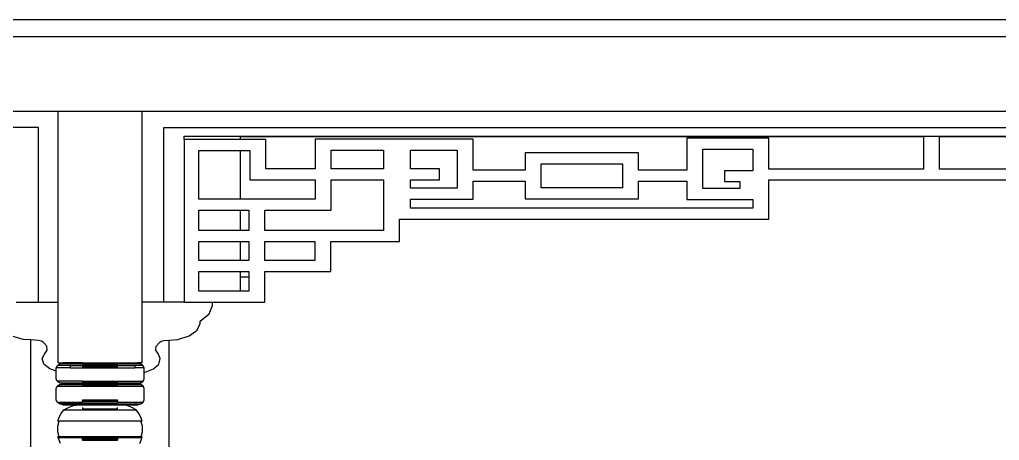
# Model space of a CAD drawing. Extents: x -24961 to 905641, y -154323 to 635957.
# Drawn here: x 423831 to 425929, y -140608 to -139708 of the extents above; entities that cross this region are included whole.
import ezdxf

# ---------------------------------------------------------------- set-up
doc = ezdxf.new("R2010")
doc.units = 0
doc.header["$LTSCALE"] = 1000
doc.header["$MEASUREMENT"] = 0
doc.layers.add('DOTE', color=1, linetype='Continuous')

msp = doc.modelspace()

# ---------------------------------------------------------------- linework, layer by layer
for p, q in [((428053.6, -139744.5), (402953.6, -139744.5)), ((423913.6, -139904.5), (421869.7, -139904.5)), ((423913.6, -140312.1), (423913.6, -139904.5)), ((424093.6, -139904.5), (423913.6, -139904.5)), ((424093.6, -140312.1), (424093.6, -139904.5)), ((425969.8, -139904.5), (424093.6, -139904.5)), ((423871.8, -139938.6), (421869.7, -139938.6)), ((423871.8, -140312.1), (423871.8, -139938.6)), ((424139.8, -139938.6), (425969.8, -139938.6)), ((424139.8, -140312.1), (424139.8, -139938.6)), ((424183.7, -139964.2), (424183.7, -139957.4)), ((424183.7, -139957.4), (424303.6, -139957.4)), ((424183.7, -139964.2), (424183.7, -140312.1)), ((424303.6, -139964.2), (424183.7, -139964.2)), ((424303.6, -139957.4), (425765.9, -139957.4)), ((424303.6, -139957.4), (424303.6, -139957.9)), ((424303.6, -139957.9), (425765.9, -139957.9)), ((424303.6, -139957.9), (424303.6, -139964.2)), ((424358.2, -139964.2), (424303.6, -139964.2)), ((424358.2, -140027.2), (424358.2, -139964.2)), ((424463.9, -139963.7), (424464, -140027.2)), ((424802.5, -139963.7), (424463.9, -139963.7)), ((424802.5, -140030.1), (424802.5, -139963.7)), ((425259.2, -139961.5), (425259.2, -140030.1)), ((425434.8, -139961.5), (425259.2, -139961.5)), ((425434.8, -140027.3), (425434.8, -139961.5)), ((425765.9, -139957.4), (425800.2, -139957.4)), ((425765.9, -139957.4), (425765.9, -139957.9)), ((425765.9, -139957.9), (425765.9, -140027.3)), ((425800.2, -139957.9), (425800.2, -139957.4)), ((425800.2, -139957.4), (425969.8, -139957.4)), ((425800.2, -139957.9), (426139.4, -139957.9)), ((425800.2, -140027.3), (425800.2, -139957.9)), ((424214.7, -140091.6), (424214.7, -139987.7)), ((424214.7, -139987.7), (424303.6, -139987.7)), ((424303.6, -139987.7), (424303.6, -140091.6)), ((424303.6, -139987.7), (424323.9, -139987.7)), ((424323.9, -139987.7), (424323.9, -140050.6)), ((424498.3, -139987.1), (424610, -139987.1)), ((424498.3, -140027.2), (424498.3, -139987.1)), ((424610, -139987.1), (424610, -140027.2)), ((424667.8, -139987.1), (424768.1, -139987.1)), ((424667.8, -140027.2), (424667.8, -139987.1)), ((424768.1, -139987.1), (424768.1, -140068.4)), ((424913.7, -139992.4), (424913.7, -140030.1)), ((425155.8, -139992.4), (424913.7, -139992.4)), ((425155.8, -140030.1), (425155.8, -139992.4)), ((425293.5, -139984.9), (425400.5, -139984.9)), ((425293.5, -140069), (425293.5, -139984.9)), ((425400.5, -139984.9), (425400.5, -140030.9)), ((424948, -140067.7), (424948, -140015.9)), ((424948, -140015.9), (425121.5, -140015.9)), ((425121.5, -140015.9), (425121.5, -140067.7)), ((424464, -140027.2), (424358.2, -140027.2)), ((424610, -140027.2), (424498.3, -140027.2)), ((424730.2, -140027.2), (424667.8, -140027.2)), ((424730.2, -140050.6), (424730.2, -140027.2)), ((424913.7, -140030.1), (424802.5, -140030.1)), ((425259.2, -140030.1), (425155.8, -140030.1)), ((425340.5, -140030.9), (425340.5, -140054.3)), ((425400.5, -140030.9), (425340.5, -140030.9)), ((425765.9, -140027.3), (425434.8, -140027.3)), ((425969.8, -140027.3), (425800.2, -140027.3)), ((424323.9, -140050.6), (424463.9, -140050.6)), ((424463.9, -140050.6), (424463.9, -140091.6)), ((424498.3, -140050.6), (424610, -140050.6)), ((424498.3, -140115), (424498.3, -140050.6)), ((424610, -140050.6), (424610, -140159)), ((424667.8, -140050.6), (424730.2, -140050.6)), ((424667.8, -140068.4), (424667.8, -140050.6)), ((424802.5, -140053.5), (424913.7, -140053.5)), ((424802.5, -140091.8), (424802.5, -140053.5)), ((424913.7, -140053.5), (424913.7, -140091.2)), ((425155.8, -140053.5), (425259.2, -140053.5)), ((425155.8, -140091.2), (425155.8, -140053.5)), ((425259.2, -140053.5), (425259.2, -140092.5)), ((425340.5, -140054.3), (425373.3, -140054.3)), ((425373.3, -140054.3), (425373.3, -140069)), ((425434.8, -140050.8), (425969.8, -140050.8)), ((425434.8, -140134.6), (425434.8, -140050.8)), ((424768.1, -140068.4), (424667.8, -140068.4)), ((425121.5, -140067.7), (424948, -140067.7)), ((425373.3, -140069), (425293.5, -140069)), ((424303.6, -140091.6), (424214.7, -140091.6)), ((424463.9, -140091.6), (424303.6, -140091.6)), ((424667.8, -140091.8), (424802.5, -140091.8)), ((424667.8, -140111.2), (424667.8, -140091.8)), ((424913.7, -140091.2), (425155.8, -140091.2)), ((425259.2, -140092.5), (425400.5, -140092.5)), ((425400.5, -140092.5), (425400.5, -140111.2)), ((424214.7, -140159), (424214.7, -140115)), ((424214.7, -140115), (424303.6, -140115)), ((424303.6, -140115), (424303.6, -140159)), ((424303.6, -140115), (424322.1, -140115)), ((424322.1, -140115), (424322.1, -140159)), ((424356.5, -140115), (424498.3, -140115)), ((424356.5, -140159), (424356.5, -140115)), ((425400.5, -140111.2), (424667.8, -140111.2)), ((424644.3, -140134.6), (425434.8, -140134.6)), ((424644.3, -140182.5), (424644.3, -140134.6)), ((424303.6, -140159), (424214.7, -140159)), ((424322.1, -140159), (424303.6, -140159)), ((424610, -140159), (424356.5, -140159)), ((424214.7, -140223.1), (424214.7, -140182.5)), ((424214.7, -140182.5), (424303.6, -140182.5)), ((424303.6, -140182.5), (424303.6, -140223.1)), ((424303.6, -140182.5), (424322.1, -140182.5)), ((424322.1, -140182.5), (424322.1, -140223.1)), ((424356.5, -140182.5), (424463.1, -140182.5)), ((424356.5, -140223.1), (424356.5, -140182.5)), ((424463.1, -140182.5), (424463.1, -140223.1)), ((424497.4, -140182.5), (424644.3, -140182.5)), ((424497.4, -140246.6), (424497.4, -140182.5)), ((424303.6, -140223.1), (424214.7, -140223.1)), ((424322.1, -140223.1), (424303.6, -140223.1)), ((424463.1, -140223.1), (424356.5, -140223.1)), ((424214.7, -140288.3), (424214.7, -140246.6)), ((424214.7, -140246.6), (424303.6, -140246.6)), ((424303.6, -140246.6), (424322.1, -140246.6)), ((424303.6, -140246.6), (424303.6, -140257.9)), ((424322.1, -140246.6), (424322.1, -140257.9)), ((424356.5, -140246.6), (424497.4, -140246.6)), ((424356.5, -140257.9), (424356.5, -140246.6)), ((424303.6, -140257.9), (424322.1, -140257.9)), ((424303.6, -140257.9), (424303.6, -140288.3)), ((424322.1, -140257.9), (424322.1, -140288.3)), ((424356.5, -140307.9), (424356.5, -140257.9)), ((424303.6, -140288.3), (424214.7, -140288.3)), ((424322.1, -140288.3), (424303.6, -140288.3)), ((423823.8, -140312.1), (423871.8, -140312.1)), ((423871.8, -140312.1), (423913.6, -140312.1)), ((423913.6, -140441.6), (423913.6, -140312.1)), ((424139.8, -140312.1), (424093.6, -140312.1)), ((424093.6, -140441.6), (424093.6, -140312.1)), ((424183.7, -140312.1), (424139.8, -140312.1)), ((424183.7, -140312.1), (424244.2, -140312.1)), ((424244.4, -140319.4), (424244.2, -140312.1)), ((424244.2, -140312.1), (424303.6, -140312.1)), ((424303.6, -140312.1), (424356.5, -140312.1)), ((424356.5, -140312.1), (424356.5, -140307.9)), ((424236.7, -140337.1), (424244.4, -140319.4)), ((424218, -140352.4), (424236.7, -140337.1)), ((424218.1, -140357.4), (424218, -140352.4)), ((424194.2, -140384), (424211.2, -140372)), ((424211.2, -140372), (424218.1, -140357.4)), ((423838.7, -140391.6), (423812.2, -140384)), ((423855.6, -140392.9), (423838.7, -140391.6)), ((423855.6, -140934.1), (423855.6, -140392.9)), ((423871.5, -140394.1), (423855.6, -140392.9)), ((423878.1, -140395.7), (423871.5, -140394.1)), ((423882.1, -140398), (423878.1, -140395.7)), ((424130.4, -140398), (424134, -140395.7)), ((424134, -140395.7), (424140.1, -140394.1)), ((424140.1, -140394.1), (424151.6, -140393.1)), ((424151.6, -140393.1), (424170, -140391.6)), ((424151.6, -140934.1), (424151.6, -140393.1)), ((424170, -140391.6), (424194.2, -140384)), ((423889.8, -140405.9), (423882.1, -140398)), ((423884.3, -140423), (423890.6, -140414.7)), ((423890.6, -140414.7), (423889.8, -140405.9)), ((424122.6, -140414.7), (424123.3, -140405.9)), ((424128.3, -140423), (424122.6, -140414.7)), ((424123.3, -140405.9), (424130.4, -140398)), ((423879.8, -140432.7), (423884.3, -140423)), ((423883.2, -140444.5), (423879.8, -140432.7)), ((424132.5, -140432.7), (424128.3, -140423)), ((424129.4, -140444.5), (424132.5, -140432.7)), ((423895.8, -140454.8), (423883.2, -140444.5)), ((423909.5, -140459.8), (423895.8, -140454.8)), ((423909.5, -140452.1), (423912.2, -140447.2)), ((423909.5, -140459.8), (423909.5, -140452.1)), ((423939.4, -140452.1), (423909.5, -140452.1)), ((423912.2, -140447.2), (423917.1, -140443.6)), ((423939.4, -140447.2), (423912.2, -140447.2)), ((423913.6, -140441.6), (423923.7, -140441.6)), ((423917.1, -140443.6), (423923.7, -140441.6)), ((423939.4, -140443.6), (423917.1, -140443.6)), ((423939.4, -140441.6), (423923.7, -140441.6)), ((423939.4, -140441.6), (423939.4, -140443.6)), ((423966.1, -140441.6), (423939.4, -140441.6)), ((423939.4, -140443.6), (423966.1, -140443.6)), ((423939.4, -140447.2), (423939.4, -140452.1)), ((423939.4, -140447.2), (423966.1, -140447.2)), ((423939.4, -140452.1), (423966.1, -140452.1)), ((423966.1, -140441.6), (423966.1, -140443.6)), ((423966.1, -140441.6), (424041.1, -140441.6)), ((423966.1, -140443.6), (424041.1, -140443.6)), ((423966.1, -140447.2), (423966.1, -140447.7)), ((424041.1, -140447.2), (423966.1, -140447.2)), ((423966.1, -140447.7), (424041.1, -140447.7)), ((423966.1, -140447.7), (423966.1, -140449.4)), ((423966.1, -140449.4), (424041.1, -140449.4)), ((423966.1, -140449.4), (423966.1, -140452.1)), ((423966.1, -140452.1), (424041.1, -140452.1)), ((424041.1, -140443.6), (424041.1, -140441.6)), ((424041.1, -140441.6), (424078, -140441.6)), ((424041.1, -140443.6), (424078, -140443.6)), ((424041.1, -140447.7), (424041.1, -140447.2)), ((424041.1, -140447.2), (424078, -140447.2)), ((424041.1, -140449.4), (424041.1, -140447.7)), ((424041.1, -140452.1), (424041.1, -140449.4)), ((424041.1, -140452.1), (424078, -140452.1)), ((424078, -140441.6), (424078, -140443.6)), ((424078, -140441.6), (424083.5, -140441.6)), ((424090.1, -140443.6), (424078, -140443.6)), ((424078, -140447.2), (424078, -140452.1)), ((424095, -140447.2), (424078, -140447.2)), ((424097.7, -140452.1), (424078, -140452.1)), ((424090.1, -140443.6), (424083.5, -140441.6)), ((424093.6, -140441.6), (424083.5, -140441.6)), ((424095, -140447.2), (424090.1, -140443.6)), ((424097.7, -140452.1), (424095, -140447.2)), ((424097.7, -140462.2), (424097.7, -140452.1)), ((424099.8, -140461.9), (424117.9, -140454.8)), ((424117.9, -140454.8), (424129.4, -140444.5)), ((423909.5, -140475.7), (423909.5, -140459.8)), ((423911.7, -140480.9), (423909.5, -140475.7)), ((424095.6, -140480.9), (424097.7, -140475.7)), ((424097.7, -140462.2), (424099.8, -140461.9)), ((424097.7, -140475.7), (424097.7, -140462.2)), ((423909.5, -140496.9), (423911.6, -140491.7)), ((423909.5, -140520.6), (423909.5, -140496.9)), ((423911.6, -140491.7), (423916.6, -140487.9)), ((423911.6, -140491.7), (423966.1, -140491.7)), ((423916.7, -140484.7), (423911.7, -140480.9)), ((423966.1, -140480.9), (423911.7, -140480.9)), ((423916.6, -140487.9), (423923.7, -140486.4)), ((423916.6, -140487.9), (423966.1, -140487.9)), ((423923.7, -140486.4), (423916.7, -140484.7)), ((423916.7, -140484.7), (423966.1, -140484.7)), ((423966.1, -140486.4), (423923.7, -140486.4)), ((423966.1, -140480.9), (423966.1, -140480.9)), ((423966.1, -140480.9), (424041.1, -140480.9)), ((423966.1, -140480.9), (423966.1, -140483.8)), ((423966.1, -140480.9), (424041.1, -140480.9)), ((423966.1, -140483.8), (424041.1, -140483.8)), ((423966.1, -140483.8), (423966.1, -140484.7)), ((423966.1, -140484.7), (424041.1, -140484.7)), ((423966.1, -140486.4), (423966.1, -140487.9)), ((424041.1, -140486.4), (423966.1, -140486.4)), ((423966.1, -140487.9), (423966.1, -140489.5)), ((423966.1, -140487.9), (424041.1, -140487.9)), ((423966.1, -140489.5), (424041.1, -140489.5)), ((423966.1, -140489.5), (423966.1, -140491.7)), ((423966.1, -140491.7), (424041.1, -140491.7)), ((424041.1, -140480.9), (424041.1, -140480.9)), ((424041.1, -140483.8), (424041.1, -140480.9)), ((424041.1, -140480.9), (424095.6, -140480.9)), ((424041.1, -140484.7), (424041.1, -140483.8)), ((424041.1, -140484.7), (424090.5, -140484.7)), ((424041.1, -140487.9), (424041.1, -140486.4)), ((424041.1, -140486.4), (424083.5, -140486.4)), ((424041.1, -140489.5), (424041.1, -140487.9)), ((424041.1, -140487.9), (424090.6, -140487.9)), ((424041.1, -140491.7), (424041.1, -140489.5)), ((424041.1, -140491.7), (424095.6, -140491.7)), ((424083.5, -140486.4), (424090.5, -140484.7)), ((424090.6, -140487.9), (424083.5, -140486.4)), ((424090.5, -140484.7), (424095.6, -140480.9)), ((424095.6, -140491.7), (424090.6, -140487.9)), ((424097.7, -140496.9), (424095.6, -140491.7)), ((424097.7, -140520.6), (424097.7, -140496.9)), ((423911.5, -140525.9), (423909.5, -140520.6)), ((423966.1, -140520.6), (423966.1, -140521)), ((423966.1, -140521), (424041.1, -140521)), ((423966.1, -140521), (423966.1, -140522)), ((423966.1, -140522), (424041.1, -140522)), ((423966.1, -140522), (423966.1, -140522.1)), ((423966.1, -140525.9), (423966.1, -140522.1)), ((423966.1, -140522.1), (424041.1, -140522.1)), ((424041.1, -140521), (424041.1, -140520.6)), ((424041.1, -140522), (424041.1, -140521)), ((424041.1, -140522.1), (424041.1, -140522)), ((424041.1, -140522.1), (424041.1, -140525.9)), ((424095.8, -140525.9), (424097.7, -140520.6)), ((423916.5, -140529.7), (423911.5, -140525.9)), ((423911.5, -140525.9), (423966.1, -140525.9)), ((423923.7, -140531.2), (423916.5, -140529.7)), ((423966.1, -140529.7), (423916.5, -140529.7)), ((423920.6, -140549.9), (423926.3, -140542.2)), ((423923.7, -140531.2), (423958, -140531.2)), ((423926.3, -140542.2), (423935.7, -140536.9)), ((423926.3, -140542.2), (423966.1, -140542.2)), ((423935.7, -140536.9), (423946.4, -140533.2)), ((423946.4, -140533.2), (423958, -140531.2)), ((423958, -140531.2), (423966.1, -140531.2)), ((424041.1, -140525.9), (423966.1, -140525.9)), ((423966.1, -140529.7), (423966.1, -140530.8)), ((424041.1, -140529.7), (423966.1, -140529.7)), ((423966.1, -140530.8), (424041.1, -140530.8)), ((423966.1, -140530.8), (423966.1, -140531.2)), ((423966.1, -140531.2), (423966.1, -140533.2)), ((423966.1, -140531.2), (424041.1, -140531.2)), ((423966.1, -140536.9), (423966.1, -140540.1)), ((423966.1, -140540.1), (424041.1, -140540.1)), ((423966.1, -140540.1), (423966.1, -140542.2)), ((423966.1, -140542.2), (424041.1, -140542.2)), ((424041.1, -140525.9), (424095.8, -140525.9)), ((424041.1, -140530.8), (424041.1, -140529.7)), ((424041.1, -140529.7), (424090.7, -140529.7)), ((424041.1, -140531.2), (424041.1, -140530.8)), ((424041.1, -140533.2), (424041.1, -140531.2)), ((424041.1, -140531.2), (424049.2, -140531.2)), ((424041.1, -140540.1), (424041.1, -140536.9)), ((424041.1, -140542.2), (424041.1, -140540.1)), ((424041.1, -140542.2), (424080.9, -140542.2)), ((424060.8, -140533.2), (424049.2, -140531.2)), ((424049.2, -140531.2), (424083.5, -140531.2)), ((424071.5, -140536.9), (424060.8, -140533.2)), ((424080.9, -140542.2), (424071.5, -140536.9)), ((424086.6, -140549.9), (424080.9, -140542.2)), ((424083.5, -140531.2), (424090.7, -140529.7)), ((424090.7, -140529.7), (424095.8, -140525.9)), ((423913.4, -140566.7), (423916.3, -140558.1)), ((423916.3, -140558.1), (423920.6, -140549.9)), ((424090.9, -140558.1), (424086.6, -140549.9)), ((424093.8, -140566.7), (424090.9, -140558.1)), ((423912.9, -140589.5), (423913.1, -140577)), ((423913.1, -140577), (423916.3, -140566.7)), ((423913.4, -140566.7), (423916.3, -140566.7)), ((424090.9, -140566.7), (423916.3, -140566.7)), ((424094.1, -140577), (424090.9, -140566.7)), ((424090.9, -140566.7), (424093.8, -140566.7)), ((424094.3, -140589.5), (424094.1, -140577)), ((423916, -140600.3), (423912.9, -140589.5)), ((423916, -140600.3), (423913.4, -140600.3)), ((423913.4, -140600.3), (423916.4, -140601.8)), ((423915.7, -140607.2), (423913.4, -140600.3)), ((423916.4, -140601.8), (423916, -140600.3)), ((424091.3, -140600.3), (423916, -140600.3)), ((423966.1, -140601.8), (423916.4, -140601.8)), ((423966.1, -140601.8), (423966.1, -140602.6)), ((424041.1, -140601.8), (423966.1, -140601.8)), ((423966.1, -140602.6), (424041.1, -140602.6)), ((423966.1, -140602.6), (424041.1, -140602.6)), ((423966.1, -140602.6), (423966.1, -140603.3)), ((423966.1, -140602.6), (423966.1, -140602.6)), ((423966.1, -140603.3), (424041.1, -140603.3)), ((423966.1, -140603.3), (423966.1, -140603.4)), ((423966.1, -140603.4), (424041.1, -140603.4)), ((423966.1, -140604.2), (423966.1, -140603.4)), ((423966.1, -140604.2), (424041.1, -140604.2)), ((423966.1, -140604.2), (423966.1, -140605.1)), ((423966.1, -140605.1), (424041.1, -140605.1)), ((423966.1, -140605.1), (423966.1, -140605.4)), ((423966.1, -140605.4), (424041.1, -140605.4)), ((423966.1, -140606), (423966.1, -140605.4)), ((423966.1, -140606), (424041.1, -140606)), ((423966.1, -140606.3), (423966.1, -140606)), ((424041.1, -140602.6), (424041.1, -140601.8)), ((424090.8, -140601.8), (424041.1, -140601.8)), ((424041.1, -140603.3), (424041.1, -140602.6)), ((424041.1, -140602.6), (424041.1, -140602.6)), ((424041.1, -140603.4), (424041.1, -140603.3)), ((424041.1, -140603.4), (424041.1, -140604.2)), ((424041.1, -140605.1), (424041.1, -140604.2)), ((424041.1, -140605.4), (424041.1, -140605.1)), ((424041.1, -140605.4), (424041.1, -140606)), ((424041.1, -140606), (424041.1, -140606.3)), ((424093.8, -140600.3), (424090.8, -140601.8)), ((424090.8, -140601.8), (424091.3, -140600.3)), ((424091.3, -140600.3), (424094.3, -140589.5)), ((424093.8, -140600.3), (424091.3, -140600.3)), ((424091.6, -140607.2), (424093.8, -140600.3)), ((423918.6, -140613.9), (423915.7, -140607.2)), ((423966.1, -140606.3), (424041.1, -140606.3)), ((423966.1, -140607), (423966.1, -140606.3)), ((423966.1, -140607), (424041.1, -140607)), ((423966.1, -140607.1), (423966.1, -140607)), ((423966.1, -140607.1), (424041.1, -140607.1)), ((423966.1, -140607.1), (423966.1, -140607.2)), ((424041.1, -140606.3), (424041.1, -140607)), ((424041.1, -140607), (424041.1, -140607.1)), ((424041.1, -140607.2), (424041.1, -140607.1)), ((424088.6, -140613.9), (424091.6, -140607.2))]:
    msp.add_line(p, q)
at = {"layer": 'DOTE'}
msp.add_line((393730.1, -139707.9), (442830.8, -139707.9), dxfattribs=at)

doc.saveas('drawing.dxf')
